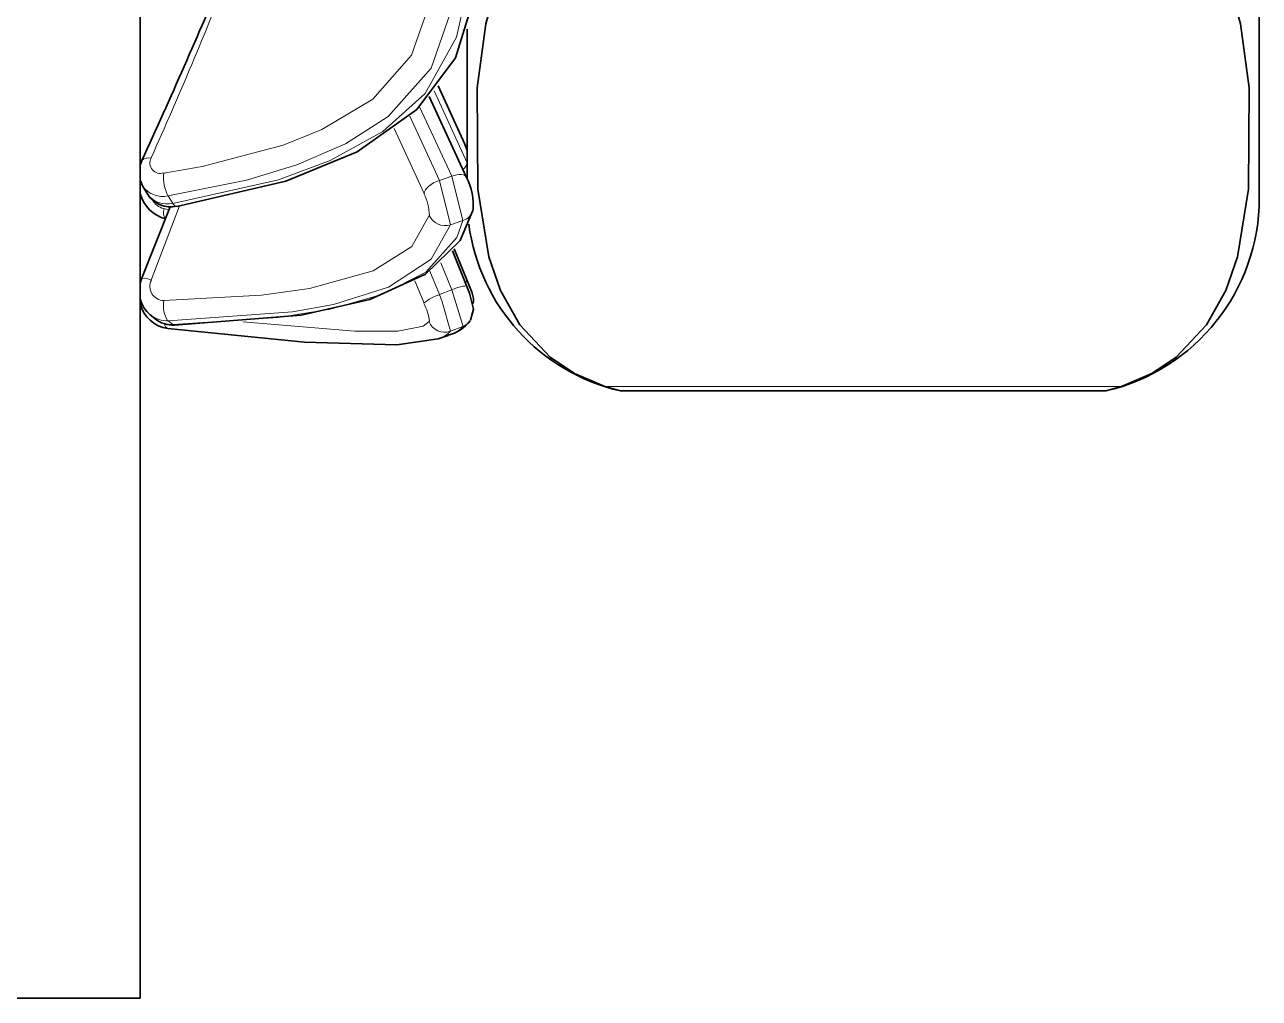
# Model space of a CAD drawing. Extents: x 291 to 828, y 188 to 662.
# Drawn here: x 430.152 to 433.892, y 423.82 to 426.769 of the extents above; entities that cross this region are included whole.
import ezdxf

# ---------------------------------------------------------------- set-up
doc = ezdxf.new("R2010")
doc.units = 0

msp = doc.modelspace()

# ---------------------------------------------------------------- linework, layer by layer
at = {"color": 7, "lineweight": 35, "ltscale": 0.11937}
msp.add_line((433.8918, 431.019), (433.8918, 426.2441), dxfattribs=at)
at = {"color": 7, "lineweight": 35, "ltscale": 0.125}
msp.add_line((430.502, 428.8196), (430.502, 423.8196), dxfattribs=at)
at = {"color": 7, "lineweight": 35, "ltscale": 0.013888}
msp.add_line((430.502, 426.8987), (430.502, 426.3432), dxfattribs=at)
at = {"color": 7, "lineweight": 35, "ltscale": 0.011282}
msp.add_line((431.4919, 426.7553), (431.4919, 426.304), dxfattribs=at)
at = {"color": 7, "lineweight": 35, "ltscale": 0.004862}
msp.add_line((431.4848, 426.4068), (431.4043, 426.5839), dxfattribs=at)
at = {"color": 7, "lineweight": 35, "ltscale": 0.006752}
msp.add_line((431.3777, 426.5514), (431.4908, 426.3062), dxfattribs=at)
at = {"color": 7, "lineweight": 13, "ltscale": 0.00595}
msp.add_line((431.3921, 426.5684), (431.4918, 426.3523), dxfattribs=at)
at = {"color": 7, "lineweight": 13, "ltscale": 0.005788}
msp.add_line((431.3484, 426.5204), (431.4454, 426.3102), dxfattribs=at)
at = {"color": 7, "lineweight": 13, "ltscale": 0.005365}
msp.add_line((431.4082, 426.2975), (431.3183, 426.4924), dxfattribs=at)
at = {"color": 7, "lineweight": 13, "ltscale": 0.005419}
msp.add_line((431.3618, 426.2575), (431.2709, 426.4543), dxfattribs=at)
at = {"color": 7, "lineweight": 35, "ltscale": 0.000448205}
msp.add_line((431.4848, 426.4068), (431.4918, 426.3903), dxfattribs=at)
at = {"color": 7, "lineweight": 35, "ltscale": 0.000365412}
msp.add_line((430.5072, 426.357), (430.5022, 426.3433), dxfattribs=at)
at = {"color": 7, "lineweight": 13, "ltscale": 0.000984132}
msp.add_line((431.4454, 426.3102), (431.4082, 426.2975), dxfattribs=at)
at = {"color": 7, "lineweight": 13, "ltscale": 0.00346}
msp.add_line((431.4454, 426.3102), (431.4791, 426.176), dxfattribs=at)
at = {"color": 7, "lineweight": 35, "ltscale": 0.000504705}
msp.add_line((430.5021, 426.2979), (430.5101, 426.2793), dxfattribs=at)
at = {"color": 7, "lineweight": 35, "ltscale": 0.000665599}
msp.add_line((430.5101, 426.2793), (430.5238, 426.2565), dxfattribs=at)
at = {"color": 7, "lineweight": 13, "ltscale": 0.003465}
msp.add_line((431.4416, 426.163), (431.4082, 426.2975), dxfattribs=at)
at = {"color": 7, "lineweight": 35, "ltscale": 0.006774}
msp.add_line((430.502, 426.2573), (430.502, 425.9864), dxfattribs=at)
at = {"color": 7, "lineweight": 13, "ltscale": 0.000667858}
msp.add_line((430.5868, 426.2502), (430.6008, 426.2274), dxfattribs=at)
at = {"color": 7, "lineweight": 35, "ltscale": 0.005855}
msp.add_line((430.5925, 426.2173), (430.5062, 425.9996), dxfattribs=at)
at = {"color": 7, "lineweight": 13, "ltscale": 0.006007}
msp.add_line((430.5351, 425.9956), (430.6213, 426.2199), dxfattribs=at)
at = {"color": 7, "lineweight": 13, "ltscale": 0.000405608}
msp.add_line((430.5888, 426.2079), (430.573, 426.2119), dxfattribs=at)
at = {"color": 7, "lineweight": 13, "ltscale": 0.000990692}
msp.add_line((431.4791, 426.176), (431.4416, 426.163), dxfattribs=at)
at = {"color": 7, "lineweight": 13, "ltscale": 0.002593}
msp.add_line((431.4528, 426.0894), (431.4918, 425.9933), dxfattribs=at)
at = {"color": 7, "lineweight": 35, "ltscale": 0.003585}
msp.add_line((431.507, 425.9569), (431.4531, 426.0898), dxfattribs=at)
at = {"color": 7, "lineweight": 13, "ltscale": 0.002205}
msp.add_line((431.4123, 426.0477), (431.4454, 425.966), dxfattribs=at)
at = {"color": 7, "lineweight": 35, "ltscale": 0.002906}
msp.add_line((431.4481, 426.0838), (431.4918, 425.9761), dxfattribs=at)
at = {"color": 7, "lineweight": 13, "ltscale": 0.001904}
msp.add_line((431.4082, 425.9516), (431.3795, 426.0222), dxfattribs=at)
at = {"color": 7, "lineweight": 35, "ltscale": 0.000346957}
msp.add_line((430.502, 425.9864), (430.5062, 425.9996), dxfattribs=at)
at = {"color": 7, "lineweight": 13, "ltscale": 0.00185}
msp.add_line((431.3618, 425.925), (431.334, 425.9936), dxfattribs=at)
at = {"color": 7, "lineweight": 13, "ltscale": 0.000183418}
msp.add_line((431.4874, 425.9875), (431.4918, 425.9933), dxfattribs=at)
at = {"color": 7, "lineweight": 13, "ltscale": 0.001017}
msp.add_line((431.4918, 425.9933), (431.5074, 425.9557), dxfattribs=at)
at = {"color": 7, "lineweight": 13, "ltscale": 0.00099873}
msp.add_line((431.4454, 425.966), (431.4082, 425.9516), dxfattribs=at)
at = {"color": 7, "lineweight": 35, "ltscale": 0.052604}
msp.add_line((430.502, 425.9237), (430.502, 423.8196), dxfattribs=at)
at = {"color": 7, "lineweight": 35, "ltscale": 0.000442916}
msp.add_line((430.5324, 425.8902), (430.5461, 425.879), dxfattribs=at)
at = {"color": 7, "lineweight": 13, "ltscale": 0.00044777}
msp.add_line((430.5868, 425.8717), (430.6008, 425.8605), dxfattribs=at)
at = {"color": 7, "lineweight": 13, "ltscale": 0.000143858}
msp.add_line((430.6008, 425.8605), (430.6062, 425.8585), dxfattribs=at)
at = {"color": 7, "lineweight": 35, "ltscale": 0.000807265}
msp.add_line((431.4349, 425.8279), (431.4043, 425.8177), dxfattribs=at)
at = {"color": 7, "lineweight": 13, "ltscale": 0.001004}
msp.add_line((431.4791, 425.855), (431.4416, 425.8405), dxfattribs=at)
at = {"color": 7, "lineweight": 35, "ltscale": 0.001228}
for p, q in [((431.9565, 425.6596), (431.9092, 425.673)), ((433.4272, 425.6596), (433.4745, 425.673))]:
    msp.add_line(p, q, dxfattribs=at)
at = {"color": 7, "lineweight": 13, "ltscale": 0.039131}
msp.add_line((433.4745, 425.673), (431.9092, 425.673), dxfattribs=at)
at = {"color": 7, "lineweight": 35, "ltscale": 0.036768}
msp.add_line((433.4272, 425.6596), (431.9565, 425.6596), dxfattribs=at)
at = {"color": 7, "lineweight": 35, "ltscale": 0.075}
msp.add_line((427.502, 423.8196), (430.502, 423.8196), dxfattribs=at)
at = {"color": 7, "lineweight": 35}
for points in [[(431.9092, 427.203), (431.8261, 427.1678), (431.7443, 427.1141), (431.6814, 427.0537), (431.6178, 426.9624), (431.5758, 426.8682), (431.5484, 426.7714), (431.5223, 426.5776), (431.5244, 426.2705), (431.5579, 426.0655), (431.5933, 425.9634), (431.652, 425.8594), (431.7442, 425.762), (431.8177, 425.7127), (431.9092, 425.673)], [(433.4745, 427.203), (433.5576, 427.1678), (433.6394, 427.1141), (433.7023, 427.0537), (433.7659, 426.9624), (433.808, 426.8682), (433.8353, 426.7714), (433.8614, 426.5776), (433.8593, 426.2705), (433.8258, 426.0655), (433.7904, 425.9634), (433.7317, 425.8594), (433.6396, 425.762), (433.566, 425.7127), (433.4745, 425.673)], [(430.6129, 426.2185), (430.9434, 426.2948), (431.1589, 426.3842), (431.34, 426.5122), (431.4572, 426.6684), (431.5103, 426.841)], [(430.6062, 425.8585), (430.9893, 425.8893), (431.1978, 425.9366), (431.366, 426.0129), (431.4716, 426.1152), (431.5094, 426.2059)], [(431.5025, 425.8737), (431.5114, 425.907), (431.4995, 425.9558), (431.4918, 425.9761)], [(431.4043, 425.8177), (431.2796, 425.7995), (430.9997, 425.8078), (430.5853, 425.8488)]]:
    msp.add_lwpolyline(points, dxfattribs=at)
at = {"color": 7, "lineweight": 13}
for points in [[(431.3771, 426.8297), (431.3242, 426.6763), (431.2064, 426.5439), (431.0525, 426.4512), (430.9353, 426.4042), (430.6899, 426.3396), (430.573, 426.3192)], [(431.4416, 426.8059), (431.3828, 426.6374), (431.2527, 426.4906), (431.1233, 426.4077), (430.9766, 426.3442), (430.8235, 426.2977), (430.5868, 426.2502)], [(430.6008, 426.2274), (430.9209, 426.2993), (431.0769, 426.3572), (431.2368, 426.4456), (431.3653, 426.5608), (431.46, 426.7313), (431.4791, 426.8157)], [(431.3771, 426.1911), (431.3245, 426.097), (431.2075, 426.0232), (431.0146, 425.9701), (430.8693, 425.95), (430.573, 425.9338)], [(431.4416, 426.163), (431.3832, 426.0584), (431.2541, 425.974), (431.0871, 425.9215), (430.9637, 425.8991), (430.5868, 425.8717)], [(430.6008, 425.8605), (430.9203, 425.8819), (431.0781, 425.9077), (431.2371, 425.9529), (431.3673, 426.0197), (431.4611, 426.1246), (431.4791, 426.176)], [(431.4416, 425.8405), (431.4169, 425.9291), (431.4082, 425.9516)], [(431.4454, 425.966), (431.4795, 425.8576), (431.4791, 425.855)], [(431.3771, 425.8694), (431.3588, 425.8557), (431.2819, 425.8405), (431.1518, 425.8406), (430.8127, 425.8689)]]:
    msp.add_lwpolyline(points, dxfattribs=at)
at = {"color": 7, "lineweight": 35}
for centre, radius, start, end in [((412.5076, 434.6028), 19.7981, 335.38716, 337.19749), ((431.3326, 426.2228), 0.1783, 354.9726, 27.7892), ((430.6052, 426.2845), 0.1067, 194.7149, 255.9866), ((430.5958, 426.3031), 0.086, 212.9142, 281.4274), ((433.2919, 426.2441), 0.6, 283.039, 0), ((432.0919, 426.2441), 0.6, 187.5794, 256.961), ((430.5904, 425.9606), 0.0912, 194.0699, 230.5144), ((431.46, 425.9362), 0.0513, 345.074, 22.3878), ((430.5982, 425.9466), 0.0987, 193.0567, 262.4973), ((430.6037, 425.9497), 0.0912, 230.8629, 271.5864), ((431.4023, 425.9502), 0.1264, 284.9642, 321.9971)]:
    msp.add_arc(centre, radius, start, end, dxfattribs=at)
at = {"color": 7, "lineweight": 13}
for centre, radius, start, end in [((419.7032, 431.2487), 11.8815, 335.73209, 338.71406), ((430.5263, 426.3395), 0.0265, 71.0662, 137.6057), ((430.5629, 426.3499), 0.0315, 151.1531, 288.2987), ((431.4613, 426.3554), 0.031, 306.2607, 354.0941), ((430.6982, 426.3077), 0.1257, 174.7755, 207.3225), ((430.5691, 426.3222), 0.0735, 216.0077, 283.8551), ((430.5828, 426.2994), 0.0735, 216.0574, 284.0275), ((430.5875, 426.2661), 0.0561, 208.9237, 255.0967), ((431.2338, 426.1906), 0.144, 0.1841, 27.6047), ((430.6046, 426.2003), 0.0326, 159.9016, 217.4783), ((430.6147, 426.2328), 0.0146, 201.1468, 263.0407), ((431.4683, 426.2175), 0.0428, 284.4756, 344.2387), ((431.4258, 426.2155), 0.0548, 206.6875, 286.7205), ((430.5123, 425.9533), 0.0474, 61.7139, 97.5041), ((430.574, 425.9762), 0.0428, 153.465, 268.7041), ((431.4413, 425.8335), 0.122, 105.6721, 130.9839), ((430.6584, 425.9179), 0.0861, 169.4467, 212.8705), ((431.2276, 425.8537), 0.1512, 5.9931, 27.9867), ((430.5846, 425.9547), 0.083, 231.0681, 271.5636), ((430.5983, 425.9436), 0.083, 231.0885, 271.7535), ((430.5903, 425.8628), 0.0148, 178.9272, 256.0551), ((431.4242, 425.8879), 0.0506, 201.4875, 290.1563), ((431.462, 425.9005), 0.0486, 290.5521, 324.7678), ((431.386, 425.8907), 0.0751, 284.0401, 317.8869), ((431.4155, 425.9106), 0.0847, 283.2487, 318.865)]:
    msp.add_arc(centre, radius, start, end, dxfattribs=at)
for centre, major_axis, ratio, start_param, end_param in [((431.4454, 426.2852), (0.0454, 0.021), 0.464282, 0.000001, 1.359698), ((431.4082, 426.2725), (0.0454, 0.021), 0.464285, 1.359706, 2.888033), ((431.4454, 425.9573), (0.0463, 0.0188), 0.161243, 6.176803, 7.788633)]:
    msp.add_ellipse(centre, major_axis=major_axis, ratio=ratio, start_param=start_param, end_param=end_param, dxfattribs=at)

doc.saveas('drawing.dxf')
